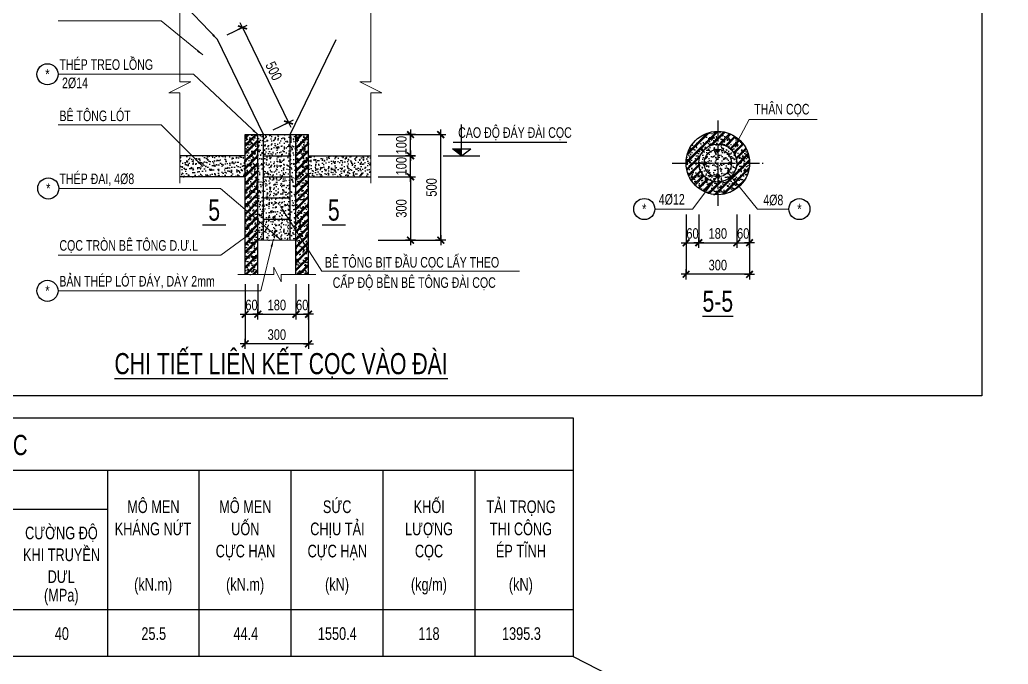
# Model space of a CAD drawing. Header units: millimetres. Extents: x -121190 to 167528, y -50070 to 22631.
# Drawn here: x 15790 to 39181, y -23956 to -8702 of the extents above; entities that cross this region are included whole.
import ezdxf
from ezdxf.enums import TextEntityAlignment as Align

# ---------------------------------------------------------------- set-up
doc = ezdxf.new("R2010")
doc.units = ezdxf.units.MM
doc.header["$MEASUREMENT"] = 0
doc.linetypes.add('CENTER2', pattern=[1.125, 0.75, -0.125, 0.125, -0.125])
doc.layers.get('DEFPOINTS').update_dxf_attribs({"color": 87})
for name, color, linetype in [('02.DIM', 8, 'Continuous'), ('03.BORDER', 3, 'Continuous'), ('05.STEEL', 4, 'Continuous'), ('06.CDC.TEXT', 2, 'Continuous'), ('06.TEXT', 2, 'Continuous'), ('10.HATCH', 9, 'Continuous'), ('14.STEELNUM', 254, 'Continuous'), ('CDC.01.AXIS', 160, 'CENTER2')]:
    doc.layers.add(name, color=color, linetype=linetype)
doc.layers.add('CDC_03.BORDER', color=3, linetype='Continuous', lineweight=25)
doc.layers.add('CDC_11.NOTE', color=8, linetype='Continuous', lineweight=18)
doc.styles.add('1', font='arial.ttf', dxfattribs={"width": 0.75})
doc.styles.add('ARIAL', font='arial.ttf', dxfattribs={"width": 0.6})
doc.styles.add('SMTEXT', font='3t-unicode.shx', dxfattribs={"width": 0.75})
doc.styles.get("Standard").update_dxf_attribs({"font": 'txt_____.ttf'})
doc.dimstyles.new('DIM 1-100', dxfattribs={"dimscale": 100, "dimtxt": 4, "dimasz": 1.5, "dimexe": 1, "dimexo": 0, "dimgap": 1, "dimtad": 1, "dimdec": 0, "dimdsep": 46, "dimtxsty": 'Standard', "dimblk": 'ARCHTICK', "dimcen": 0, "dimdle": 1, "dimclrd": 256, "dimclre": 256, "dimclrt": 7, "dimazin": 2, "dimtp": 0.1, "dimtm": 0.1, "dimtfac": 0.71, "dimtdec": 0, "dimtofl": 0, "dimtmove": 2, "dimatfit": 3, "dimfxl": 1, "dimtolj": 1, "dimlwd": -1, "dimlwe": -1, "dimarcsym": 0})
doc.dimstyles.new('X5', dxfattribs={"dimtxt": 250, "dimasz": 1, "dimexe": 0, "dimexo": 0, "dimgap": 90, "dimtad": 1, "dimdec": 0, "dimlfac": 0.2, "dimzin": 13, "dimdsep": 46, "dimtxsty": '1', "dimblk1": 'CHEO', "dimblk2": 'CHEO', "dimsah": 1, "dimcen": 0, "dimclrd": 256, "dimclre": 256, "dimclrt": 3, "dimadec": 0, "dimazin": 0, "dimtfac": 1, "dimtdec": 0, "dimtix": 1, "dimtmove": 2, "dimatfit": 3, "dimfxl": 1, "dimtolj": 1, "dimtzin": 13, "dimarcsym": 0})
pattern_1 = [(50, (-173017.74, -52394.74), (215.17805, -18.82564), [22.5, -247.5]), (355, (-173017.74, -52394.74), (-41.6254, 225.65764), [18, -198]), (100.4514, (-172999.81, -52396.3), (173.55281, 206.83186), [19.12206, -210.34263]), (46.1842, (-173017.74, -52334.74), (320.1723, -49.6557), [33.75, -371.25]), (96.6356, (-172991.06, -52338.88), (280.3988, 292.23536), [28.6831, -315.5139]), (351.1842, (-173017.74, -52334.74), (280.3986, 292.2356), [27, -297]), (21, (-172987.74, -52349.74), (179.07212, -120.78567), [22.5, -247.5]), (326, (-172987.74, -52349.74), (72.9946, 217.54501), [18, -198]), (71.4514, (-172972.82, -52359.8), (252.06679, 96.75915), [19.12206, -210.34263]), (37.5, (-173017.74, -52394.74), (3.647957, 99.868156), [0, -195.6, 0, -201, 0, -198.75]), (7.5, (-173017.74, -52394.74), (78.92086, 118.323514), [0, -114.6, 0, -191.1, 0, -75.75]), (327.5, (-173084.64, -52394.74), (160.14673, -6.76646), [0, -75, 0, -234, 0, -310.5]), (317.5, (-173114.64, -52394.74), (174.95585, 30.03149), [0, -97.5, 0, -155.4, 0, -220.5])]

# ---------------------------------------------------------------- blocks, each defined once
blk = doc.blocks.new('_ArchTick')
at = {"color": 0, "linetype": 'ByBlock', "const_width": 0.15}
blk.add_lwpolyline([(-0.5, -0.5), (0.5, 0.5)], dxfattribs=at)
blk = doc.blocks.new('CHEO')
at = {"layer": '02.DIM'}
for points in [[(-121, 0), (121, 0)], [(0, 121), (0, -121)]]:
    blk.add_lwpolyline(points, dxfattribs=at)
at = {"layer": '02.DIM', "const_width": 40}
blk.add_lwpolyline([(80, 80), (-80, -81)], dxfattribs=at)
blk = doc.blocks.new('*D80')
at = {"layer": '02.DIM', "lineweight": -2, "transparency": 16777216}
for p, q in [((31559, -13314), (31559, -13979)), ((31859, -13314), (31859, -13979)), ((31558, -13979), (31557, -13979)), ((31559, -13979), (31859, -13979)), ((31860, -13979), (31861, -13979))]:
    blk.add_line(p, q, dxfattribs=at)
at = {"layer": 'DEFPOINTS', "color": 0, "transparency": 16777216}
for p in [(31559, -13314), (31859, -13314), (31859, -13979)]:
    blk.add_point(p, dxfattribs=at)
at = {"layer": '02.DIM', "lineweight": -2, "transparency": 16777216}
blk.add_blockref('CHEO', (31559, -13979), dxfattribs=at)
at = {"layer": '02.DIM', "lineweight": -2, "transparency": 16777216, "rotation": 180}
blk.add_blockref('CHEO', (31859, -13979), dxfattribs=at)
at = {"layer": '02.DIM', "color": 3, "transparency": 16777216, "insert": (31709, -13762), "char_height": 250, "attachment_point": 5, "style": '1'}
blk.add_mtext('\\A1;60', dxfattribs=at)
blk = doc.blocks.new('*D81')
at = {"layer": '02.DIM', "lineweight": -2, "transparency": 16777216}
for p, q in [((31859, -13314), (31859, -13979)), ((32759, -13314), (32759, -13979)), ((31860, -13979), (32758, -13979))]:
    blk.add_line(p, q, dxfattribs=at)
at = {"layer": 'DEFPOINTS', "color": 0, "transparency": 16777216}
for p in [(31859, -13314), (32759, -13314), (32759, -13979)]:
    blk.add_point(p, dxfattribs=at)
at = {"layer": '02.DIM', "lineweight": -2, "transparency": 16777216, "rotation": 180}
blk.add_blockref('CHEO', (31859, -13979), dxfattribs=at)
at = {"layer": '02.DIM', "lineweight": -2, "transparency": 16777216}
blk.add_blockref('CHEO', (32759, -13979), dxfattribs=at)
at = {"layer": '02.DIM', "color": 3, "transparency": 16777216, "insert": (32309, -13762), "char_height": 250, "attachment_point": 5, "style": '1'}
blk.add_mtext('\\A1;180', dxfattribs=at)
blk = doc.blocks.new('*D82')
at = {"layer": '02.DIM', "lineweight": -2, "transparency": 16777216}
for p, q in [((32759, -13314), (32759, -13979)), ((33059, -13314), (33059, -13979)), ((32758, -13979), (32757, -13979)), ((32759, -13979), (33059, -13979)), ((33060, -13979), (33061, -13979))]:
    blk.add_line(p, q, dxfattribs=at)
at = {"layer": 'DEFPOINTS', "color": 0, "transparency": 16777216}
for p in [(32759, -13314), (33059, -13314), (33059, -13979)]:
    blk.add_point(p, dxfattribs=at)
at = {"layer": '02.DIM', "lineweight": -2, "transparency": 16777216}
blk.add_blockref('CHEO', (32759, -13979), dxfattribs=at)
at = {"layer": '02.DIM', "lineweight": -2, "transparency": 16777216, "rotation": 180}
blk.add_blockref('CHEO', (33059, -13979), dxfattribs=at)
at = {"layer": '02.DIM', "color": 3, "transparency": 16777216, "insert": (32909, -13762), "char_height": 250, "attachment_point": 5, "style": '1'}
blk.add_mtext('\\A1;60', dxfattribs=at)
blk = doc.blocks.new('*D83')
at = {"layer": '02.DIM', "lineweight": -2, "transparency": 16777216}
for p, q in [((31559, -13314), (31559, -14727)), ((33059, -13314), (33059, -14727)), ((33058, -14727), (31560, -14727))]:
    blk.add_line(p, q, dxfattribs=at)
at = {"layer": 'DEFPOINTS', "color": 0, "transparency": 16777216}
for p in [(31559, -13314), (33059, -13314), (31559, -14727)]:
    blk.add_point(p, dxfattribs=at)
at = {"layer": '02.DIM', "lineweight": -2, "transparency": 16777216, "rotation": 180}
blk.add_blockref('CHEO', (31559, -14727), dxfattribs=at)
at = {"layer": '02.DIM', "lineweight": -2, "transparency": 16777216}
blk.add_blockref('CHEO', (33059, -14727), dxfattribs=at)
at = {"layer": '02.DIM', "color": 3, "transparency": 16777216, "insert": (32309, -14510), "char_height": 250, "attachment_point": 5, "style": '1'}
blk.add_mtext('\\A1;300', dxfattribs=at)
blk = doc.blocks.new('*D84')
at = {"layer": '02.DIM', "lineweight": -2, "transparency": 16777216}
for p, q in [((24275, -12417), (25037, -12417)), ((25037, -12418), (25037, -13917)), ((24275, -13918), (25037, -13918))]:
    blk.add_line(p, q, dxfattribs=at)
at = {"layer": 'DEFPOINTS', "color": 0, "transparency": 16777216}
for p in [(24275, -12417), (24275, -13918), (25037, -13918)]:
    blk.add_point(p, dxfattribs=at)
at = {"layer": '02.DIM', "lineweight": -2, "transparency": 16777216}
for p, rotation in [((25037, -12417), 90), ((25037, -13918), 270)]:
    blk.add_blockref('CHEO', p, dxfattribs=dict(at, rotation=rotation))
at = {"layer": '02.DIM', "color": 3, "transparency": 16777216, "insert": (24820, -13168), "char_height": 250, "attachment_point": 5, "rotation": 90, "style": '1'}
blk.add_mtext('\\A1;300', dxfattribs=at)
blk = doc.blocks.new('*D52')
at = {"layer": '02.DIM', "lineweight": -2, "transparency": 16777216}
for p, q in [((20698, -9058), (21060, -8883)), ((21060, -8884), (22150, -11133)), ((21789, -11309), (22151, -11134))]:
    blk.add_line(p, q, dxfattribs=at)
at = {"layer": 'DEFPOINTS', "color": 0, "transparency": 16777216}
for p in [(20698, -9058), (22151, -11134), (21789, -11309)]:
    blk.add_point(p, dxfattribs=at)
at = {"layer": '02.DIM', "lineweight": -2, "transparency": 16777216}
for p, rotation in [((21060, -8883), 115.8587235820284), ((22151, -11134), 295.8587235820283)]:
    blk.add_blockref('CHEO', p, dxfattribs=dict(at, rotation=rotation))
at = {"layer": '02.DIM', "color": 3, "transparency": 16777216, "insert": (21801, -9913), "char_height": 250, "attachment_point": 5, "rotation": 295.8587, "style": '1'}
blk.add_mtext('\\A1;500', dxfattribs=at)
blk = doc.blocks.new('*D53')
at = {"layer": '02.DIM', "lineweight": -2, "transparency": 16777216}
for p, q in [((21124, -14962), (21124, -15673)), ((21424, -14962), (21424, -15673)), ((21123, -15673), (21122, -15673)), ((21124, -15673), (21424, -15673)), ((21425, -15673), (21426, -15673))]:
    blk.add_line(p, q, dxfattribs=at)
at = {"layer": 'DEFPOINTS', "color": 0, "transparency": 16777216}
for p in [(21124, -14962), (21424, -14962), (21424, -15673)]:
    blk.add_point(p, dxfattribs=at)
at = {"layer": '02.DIM', "lineweight": -2, "transparency": 16777216}
blk.add_blockref('CHEO', (21124, -15673), dxfattribs=at)
at = {"layer": '02.DIM', "lineweight": -2, "transparency": 16777216, "rotation": 180}
blk.add_blockref('CHEO', (21424, -15673), dxfattribs=at)
at = {"layer": '02.DIM', "color": 3, "transparency": 16777216, "insert": (21274, -15455), "char_height": 250, "attachment_point": 5, "style": '1'}
blk.add_mtext('\\A1;60', dxfattribs=at)
blk = doc.blocks.new('*D54')
at = {"layer": '02.DIM', "lineweight": -2, "transparency": 16777216}
for p, q in [((21424, -14962), (21424, -15673)), ((22324, -14962), (22324, -15673)), ((21425, -15673), (22323, -15673))]:
    blk.add_line(p, q, dxfattribs=at)
at = {"layer": 'DEFPOINTS', "color": 0, "transparency": 16777216}
for p in [(21424, -14962), (22324, -14962), (22324, -15673)]:
    blk.add_point(p, dxfattribs=at)
at = {"layer": '02.DIM', "lineweight": -2, "transparency": 16777216, "rotation": 180}
blk.add_blockref('CHEO', (21424, -15673), dxfattribs=at)
at = {"layer": '02.DIM', "lineweight": -2, "transparency": 16777216}
blk.add_blockref('CHEO', (22324, -15673), dxfattribs=at)
at = {"layer": '02.DIM', "color": 3, "transparency": 16777216, "insert": (21874, -15455), "char_height": 250, "attachment_point": 5, "style": '1'}
blk.add_mtext('\\A1;180', dxfattribs=at)
blk = doc.blocks.new('*D55')
at = {"layer": '02.DIM', "lineweight": -2, "transparency": 16777216}
for p, q in [((22324, -14962), (22324, -15673)), ((22624, -14962), (22624, -15673)), ((22323, -15673), (22322, -15673)), ((22324, -15673), (22624, -15673)), ((22625, -15673), (22626, -15673))]:
    blk.add_line(p, q, dxfattribs=at)
at = {"layer": 'DEFPOINTS', "color": 0, "transparency": 16777216}
for p in [(22324, -14962), (22624, -14962), (22624, -15673)]:
    blk.add_point(p, dxfattribs=at)
at = {"layer": '02.DIM', "lineweight": -2, "transparency": 16777216}
blk.add_blockref('CHEO', (22324, -15673), dxfattribs=at)
at = {"layer": '02.DIM', "lineweight": -2, "transparency": 16777216, "rotation": 180}
blk.add_blockref('CHEO', (22624, -15673), dxfattribs=at)
at = {"layer": '02.DIM', "color": 3, "transparency": 16777216, "insert": (22474, -15455), "char_height": 250, "attachment_point": 5, "style": '1'}
blk.add_mtext('\\A1;60', dxfattribs=at)
blk = doc.blocks.new('*D56')
at = {"layer": '02.DIM', "lineweight": -2, "transparency": 16777216}
for p, q in [((21124, -14962), (21124, -16373)), ((22624, -14962), (22624, -16373)), ((22623, -16373), (21125, -16373))]:
    blk.add_line(p, q, dxfattribs=at)
at = {"layer": 'DEFPOINTS', "color": 0, "transparency": 16777216}
for p in [(21124, -14962), (22624, -14962), (21124, -16373)]:
    blk.add_point(p, dxfattribs=at)
at = {"layer": '02.DIM', "lineweight": -2, "transparency": 16777216, "rotation": 180}
blk.add_blockref('CHEO', (21124, -16373), dxfattribs=at)
at = {"layer": '02.DIM', "lineweight": -2, "transparency": 16777216}
blk.add_blockref('CHEO', (22624, -16373), dxfattribs=at)
at = {"layer": '02.DIM', "color": 3, "transparency": 16777216, "insert": (21874, -16155), "char_height": 250, "attachment_point": 5, "style": '1'}
blk.add_mtext('\\A1;300', dxfattribs=at)
blk = doc.blocks.new('*D57')
at = {"layer": '02.DIM', "lineweight": -2, "transparency": 16777216}
for p, q in [((24275, -11421), (25037, -11421)), ((25037, -11420), (25037, -11419)), ((25037, -11920), (25037, -11421)), ((24275, -11920), (25037, -11920)), ((25037, -11921), (25037, -11922))]:
    blk.add_line(p, q, dxfattribs=at)
at = {"layer": 'DEFPOINTS', "color": 0, "transparency": 16777216}
for p in [(24275, -11421), (25037, -11421), (24275, -11920)]:
    blk.add_point(p, dxfattribs=at)
at = {"layer": '02.DIM', "lineweight": -2, "transparency": 16777216}
for p, rotation in [((25037, -11421), 270), ((25037, -11920), 90)]:
    blk.add_blockref('CHEO', p, dxfattribs=dict(at, rotation=rotation))
at = {"layer": '02.DIM', "color": 3, "transparency": 16777216, "insert": (24820, -11670), "char_height": 250, "attachment_point": 5, "rotation": 90, "style": '1'}
blk.add_mtext('\\A1;100', dxfattribs=at)
blk = doc.blocks.new('*D58')
at = {"layer": '02.DIM', "lineweight": -2, "transparency": 16777216}
for p, q in [((24275, -11920), (25037, -11920)), ((25037, -11919), (25037, -11918)), ((25037, -12417), (25037, -11920)), ((24275, -12417), (25037, -12417)), ((25037, -12418), (25037, -12419))]:
    blk.add_line(p, q, dxfattribs=at)
at = {"layer": 'DEFPOINTS', "color": 0, "transparency": 16777216}
for p in [(24275, -11920), (25037, -11920), (24275, -12417)]:
    blk.add_point(p, dxfattribs=at)
at = {"layer": '02.DIM', "lineweight": -2, "transparency": 16777216}
for p, rotation in [((25037, -11920), 270), ((25037, -12417), 90)]:
    blk.add_blockref('CHEO', p, dxfattribs=dict(at, rotation=rotation))
at = {"layer": '02.DIM', "color": 3, "transparency": 16777216, "insert": (24820, -12168), "char_height": 250, "attachment_point": 5, "rotation": 90, "style": '1'}
blk.add_mtext('\\A1;100', dxfattribs=at)
blk = doc.blocks.new('*D59')
at = {"layer": '02.DIM', "lineweight": -2, "transparency": 16777216}
for p, q in [((24275, -11421), (25753, -11421)), ((25753, -13917), (25753, -11422)), ((24275, -13918), (25753, -13918))]:
    blk.add_line(p, q, dxfattribs=at)
at = {"layer": 'DEFPOINTS', "color": 0, "transparency": 16777216}
for p in [(24275, -11421), (25753, -11421), (24275, -13918)]:
    blk.add_point(p, dxfattribs=at)
at = {"layer": '02.DIM', "lineweight": -2, "transparency": 16777216}
for p, rotation in [((25753, -11421), 90), ((25753, -13918), 270)]:
    blk.add_blockref('CHEO', p, dxfattribs=dict(at, rotation=rotation))
at = {"layer": '02.DIM', "color": 3, "transparency": 16777216, "insert": (25535, -12670), "char_height": 250, "attachment_point": 5, "rotation": 90, "style": '1'}
blk.add_mtext('\\A1;500', dxfattribs=at)

msp = doc.modelspace()

# ---------------------------------------------------------------- hatches: boundary and pattern name
at = {"layer": '10.HATCH'}
h = msp.add_hatch(dxfattribs=at)
h.set_pattern_fill('BT-01', color=256, scale=30, style=0, pattern_type=2)
h.set_pattern_definition([(50, (-173017.74, -52394.74), (215.17805, -18.82564), [22.5, -247.5]), (355, (-173017.74, -52394.74), (-41.6254, 225.65764), [18, -198]), (100.4514, (-172999.81, -52396.3), (173.55281, 206.83186), [19.12206, -210.34263]), (46.1842, (-173017.74, -52334.74), (320.1723, -49.6557), [33.75, -371.25]), (96.6356, (-172991.06, -52338.88), (280.3988, 292.23536), [28.6831, -315.5139]), (351.1842, (-173017.74, -52334.74), (280.3986, 292.2356), [27, -297]), (21, (-172987.74, -52349.74), (179.07212, -120.78567), [22.5, -247.5]), (326, (-172987.74, -52349.74), (72.9946, 217.54501), [18, -198]), (71.4514, (-172972.82, -52359.8), (252.06679, 96.75915), [19.12206, -210.34263]), (37.5, (-173017.74, -52394.74), (3.647957, 99.868156), [0, -195.6, 0, -201, 0, -198.75]), (7.5, (-173017.74, -52394.74), (78.92086, 118.323514), [0, -114.6, 0, -191.1, 0, -75.75]), (327.5, (-173084.64, -52394.74), (160.14673, -6.76646), [0, -75, 0, -234, 0, -310.5]), (317.5, (-173114.64, -52394.74), (174.95585, 30.03149), [0, -97.5, 0, -155.4, 0, -220.5]), (45, (-173017.74, -52394.74), (-90.156115, 90.156115), []), (45, (-173017.74, -52357.99), (-90.156115, 90.156115), [])])
h.paths.add_polyline_path([(22623.5, -11421), (22323.5, -11421), (22323.5, -14731.5), (22623.5, -14731.5)])
h.paths.add_polyline_path([(21423.5, -11421), (21123.5, -11421), (21123.5, -14731.5), (21423.5, -14731.5)])
h = msp.add_hatch(dxfattribs=at)
h.set_pattern_fill('AR-CONC', color=256, scale=30, style=0)
h.set_pattern_definition(pattern_1)
h.paths.add_polyline_path([(22189.2, -11421), (21557.9, -11421), (21557.9, -11919.7), (22189.2, -11919.7)])
h.paths.add_polyline_path([(22189.2, -11919.7), (21557.9, -11919.7), (21557.9, -12419.7), (22189.2, -12419.7)])
h.paths.add_polyline_path([(22189.2, -12419.7), (21557.9, -12419.7), (21557.9, -12919.7), (22189.2, -12919.7)])
h.paths.add_polyline_path([(22189.2, -12919.7), (21557.9, -12919.7), (21557.9, -13419.7), (22189.2, -13419.7)])
h.paths.add_polyline_path([(22189.2, -13419.7), (21557.9, -13419.7), (21557.9, -13920.2), (22189.2, -13920.2)])
h.paths.add_polyline_path([(21557.9, -11421), (21423.5, -11421), (21423.5, -13920.2), (21557.9, -13920.2)])
h.paths.add_polyline_path([(22323.5, -11421), (22189.2, -11421), (22189.2, -13920.2), (22323.5, -13920.2)])
h = msp.add_hatch(dxfattribs=at)
h.set_pattern_fill('BT-01', color=256, scale=30, style=0, pattern_type=2)
h.set_pattern_definition([(50, (-168043.56, -57719.34), (215.17805, -18.82564), [22.5, -247.5]), (355, (-168043.56, -57719.34), (-41.6254, 225.65764), [18, -198]), (100.4514, (-168025.63, -57720.9), (173.55281, 206.83186), [19.12206, -210.34263]), (46.1842, (-168043.56, -57659.34), (320.1723, -49.6557), [33.75, -371.25]), (96.6356, (-168016.88, -57663.48), (280.3988, 292.23536), [28.6831, -315.5139]), (351.1842, (-168043.56, -57659.34), (280.3986, 292.2356), [27, -297]), (21, (-168013.56, -57674.34), (179.07212, -120.78567), [22.5, -247.5]), (326, (-168013.56, -57674.34), (72.9946, 217.54501), [18, -198]), (71.4514, (-167998.64, -57684.4), (252.06679, 96.75915), [19.12206, -210.34263]), (37.5, (-168043.56, -57719.34), (3.647957, 99.868156), [0, -195.6, 0, -201, 0, -198.75]), (7.5, (-168043.56, -57719.34), (78.92086, 118.323514), [0, -114.6, 0, -191.1, 0, -75.75]), (327.5, (-168110.46, -57719.34), (160.14673, -6.76646), [0, -75, 0, -234, 0, -310.5]), (317.5, (-168140.46, -57719.34), (174.95585, 30.03149), [0, -97.5, 0, -155.4, 0, -220.5]), (45, (-168043.56, -57719.34), (-90.156115, 90.156115), []), (45, (-168043.56, -57682.59), (-90.156115, 90.156115), [])])
h.paths.add_polyline_path([(32308.6, -11343.1), (32308.6, -11643.1, -0.4142894), (32758.7, -12093.1), (33058.7, -12093.1, 0.4142329)])
h.paths.add_polyline_path([(32308.6, -11643.1), (32308.6, -11343.1, 0.4141951), (31558.7, -12093.1), (31558.7, -12093.1), (31858.7, -12093.1, -0.4141407)])
h.paths.add_polyline_path([(31858.7, -12093.1), (31558.7, -12093.1, 0.4140634), (32308.3, -12843.1), (32308.4, -12543.1, -0.4140069)])
h.paths.add_polyline_path([(33058.7, -12093.1), (32758.7, -12093.1, -0.4144173), (32308.4, -12543.1), (32308.3, -12843.1, 0.4143619)])
h = msp.add_hatch(dxfattribs=at)
h.set_pattern_fill('AR-CONC', color=256, scale=30, style=0)
h.set_pattern_definition([(50, (-168043.56, -57719.34), (215.17805, -18.82564), [22.5, -247.5]), (355, (-168043.56, -57719.34), (-41.6254, 225.65764), [18, -198]), (100.4514, (-168025.63, -57720.9), (173.55281, 206.83186), [19.12206, -210.34263]), (46.1842, (-168043.56, -57659.34), (320.1723, -49.6557), [33.75, -371.25]), (96.6356, (-168016.88, -57663.48), (280.3988, 292.23536), [28.6831, -315.5139]), (351.1842, (-168043.56, -57659.34), (280.3986, 292.2356), [27, -297]), (21, (-168013.56, -57674.34), (179.07212, -120.78567), [22.5, -247.5]), (326, (-168013.56, -57674.34), (72.9946, 217.54501), [18, -198]), (71.4514, (-167998.64, -57684.4), (252.06679, 96.75915), [19.12206, -210.34263]), (37.5, (-168043.56, -57719.34), (3.647957, 99.868156), [0, -195.6, 0, -201, 0, -198.75]), (7.5, (-168043.56, -57719.34), (78.92086, 118.323514), [0, -114.6, 0, -191.1, 0, -75.75]), (327.5, (-168110.46, -57719.34), (160.14673, -6.76646), [0, -75, 0, -234, 0, -310.5]), (317.5, (-168140.46, -57719.34), (174.95585, 30.03149), [0, -97.5, 0, -155.4, 0, -220.5])])
h.paths.add_polyline_path([(32308.5, -11768.1, -0.4142136), (32339.2, -11798.7, -0.4143444), (32308.5, -11829.3), (32308.5, -12093.1), (32572.4, -12093.1, -1.0018775), (32633.7, -12092.9, 0.4141869)])
h.paths.add_polyline_path([(32308.5, -11829.3, -0.4140828), (32277.9, -11798.7, -0.4139307), (32308.5, -11768.1, 0.4140588), (31983.7, -12093.1, 0.0000018), (31983.7, -12093.1), (31983.7, -12093.1, -0.9954423), (32044.9, -12093.1), (32308.5, -12093.1)], flags=17)
h.paths.add_polyline_path([(32308.5, -12093.1), (32044.9, -12093.1, -1.0018027), (31983.7, -12093.3, 0.4137999), (32308.4, -12418.1), (32308.4, -12418.1, -0.4101118), (32278.2, -12387.5, -0.4102422), (32308.4, -12356.8)])
h.paths.add_polyline_path([(32633.7, -12093.1), (32633.7, -12093.1, -0.9952936), (32572.4, -12093.1), (32308.5, -12093.1), (32308.4, -12356.8, -0.4181961), (32339.5, -12387.5, -0.4139307), (32308.9, -12418.1, 0.4140567)], flags=17)
h.paths.add_polyline_path([(32308.6, -11643.1), (32308.5, -11768.1, -0.4141869), (32633.7, -12092.9, -0.0002415), (32633.7, -12092.9, -0.0001111), (32633.7, -12093.1), (32758.7, -12093.1, 0.4142894)])
h.paths.add_polyline_path([(32308.5, -11768.1, -0.0002415), (32308.5, -11768.1), (32308.6, -11643.1, 0.4141392), (31858.7, -12093.1, 0.0000013), (31858.7, -12093.1), (31983.7, -12093.1, -0.4140608)])
h.paths.add_polyline_path([(31983.7, -12093.3, -0.0002415), (31983.7, -12093.2, -0.0001076), (31983.7, -12093.1), (31858.7, -12093.1, 0.4140069), (32308.4, -12543.1), (32308.4, -12418.1, -0.4137999)])
h.paths.add_polyline_path([(32758.7, -12093.1), (32633.7, -12093.1, -0.4140567), (32308.9, -12418.1, -0.0002415), (32308.8, -12418.1, -0.0003304), (32308.4, -12418.1), (32308.4, -12543.1, 0.4144173)])
h = msp.add_hatch(dxfattribs=at)
h.set_pattern_fill('AR-CONC', color=256, scale=30, style=0)
h.set_pattern_definition(pattern_1)
h.paths.add_polyline_path([(21123.5, -11919.6), (19579, -11919.2), (19579, -12416.7), (21123.5, -12417.1)])
h.paths.add_polyline_path([(24098.9, -12417.2), (24098.9, -11919.7), (22623.5, -11919.7), (22623.5, -12417.2)])
h = msp.add_hatch(color=256, dxfattribs=at)
h.paths.add_polyline_path([(32339.2, -11798.7, 0.4153804), (32308.4, -11768.1), (32308.4, -11829.3, 0.4155113)])
h.paths.add_polyline_path([(32308.4, -11768.1, 0.4130477), (32277.9, -11798.7, 0.412917), (32308.4, -11829.3)])
h = msp.add_hatch(color=256, dxfattribs=at)
h.paths.add_polyline_path([(32014.3, -12062.6, 0.4153804), (31983.7, -12093.3), (32044.9, -12093.4, 0.4155113)])
h.paths.add_polyline_path([(31983.7, -12093.3, 0.4130477), (32014.3, -12123.8, 0.412917), (32044.9, -12093.4)])
h = msp.add_hatch(color=256, dxfattribs=at)
h.paths.add_polyline_path([(32603.1, -12123.6, 0.4153804), (32633.7, -12092.8), (32572.4, -12092.8, 0.4155113)])
h.paths.add_polyline_path([(32633.7, -12092.8, 0.4130477), (32603.1, -12062.3, 0.412917), (32572.4, -12092.8)])
h = msp.add_hatch(color=256, dxfattribs=at)
h.paths.add_polyline_path([(32278.2, -12387.5, 0.4153804), (32309, -12418.1), (32309, -12356.8, 0.4155113)])
h.paths.add_polyline_path([(32309, -12418.1, 0.4130477), (32339.5, -12387.5, 0.412917), (32309, -12356.8)])

# ---------------------------------------------------------------- linework, layer by layer
at = {"layer": '02.DIM'}
for p, q in [((26244.5, -11919.8), (26244.5, -11178.9)), ((26048.2, -11595.4), (28733, -11595.4)), ((25811.3, -11919.8), (26677.8, -11919.8)), ((26028.5, -11754.3), (26460.5, -11754.3)), ((26244.5, -11919.8), (26028.5, -11754.3)), ((26244.5, -11919.8), (26460.5, -11754.3))]:
    msp.add_line(p, q, dxfattribs=at)
msp.add_solid([(26028.5, -11754.3), (26244.5, -11919.8), (26244.5, -11754.3), (26244.5, -11919.8)], dxfattribs=at)
at = {"layer": '03.BORDER'}
for p, q in [((464.2, -19359.8), (28885.4, -19359.8)), ((17864.2, -19359.8), (17864.2, -23775.1)), ((20039.2, -23775.1), (20039.2, -19359.8)), ((22214.2, -23775.1), (22214.2, -19359.8)), ((24389.2, -23775.1), (24389.2, -19359.8)), ((26564.2, -23775.1), (26564.2, -19359.8)), ((2639.2, -20281.9), (17864.2, -20281.9)), ((464.2, -22657.9), (28885.4, -22657.9))]:
    msp.add_line(p, q, dxfattribs=at)
msp.add_lwpolyline([(14870.5, 17743.2), (38554.8, 17743.2), (38554.8, -17601.9), (14870.5, -17601.9)], close=True, dxfattribs=at)
msp.add_lwpolyline([(464.2, -23775.1), (464.2, -18124.6), (28885.4, -18124.6), (28885.4, -23775.1), (464.2, -23775.1)], dxfattribs=at)
at = {"layer": '05.STEEL'}
for p, q in [((21557.9, -11919.7), (22189.2, -11919.7)), ((21557.9, -12419.7), (22189.2, -12419.7)), ((21557.9, -12919.7), (22189.2, -12919.7)), ((21557.9, -13419.7), (22189.2, -13419.7))]:
    msp.add_line(p, q, dxfattribs=at)
for points in [[(21557.9, -13920.2), (21557.9, -11421), (20466.9, -9170.1)], [(22189.2, -13920.2), (22189.2, -11421), (23280.1, -9170.1)]]:
    msp.add_lwpolyline(points, dxfattribs=at)
at = {"layer": '05.STEEL', "ltscale": 10}
msp.add_circle((32308.7, -12093.1), 325, dxfattribs=at)
at = {"layer": '05.STEEL'}
for centre in [(32308.5, -11798.7), (32014.3, -12093.2), (32603.1, -12092.9), (32308.8, -12387.5)]:
    msp.add_circle(centre, 30.6, dxfattribs=at)
at = {"layer": '14.STEELNUM', "linetype": 'ByBlock'}
for centre in [(16445.5, -9991.5), (16464.5, -12694.7), (30567.8, -13181.9), (34240, -13183.2), (16445.5, -15118)]:
    msp.add_circle(centre, 250, dxfattribs=at)
at = {"layer": 'CDC.01.AXIS', "ltscale": 500}
for p, q in [((32308.7, -11082.9), (32308.2, -13103.3)), ((31231, -12093.1), (33385.9, -12093.1))]:
    msp.add_line(p, q, dxfattribs=at)
at = {"layer": 'CDC_03.BORDER'}
for p, q in [((21123.5, -14731.5), (21123.5, -11421)), ((21423.5, -14731.5), (21423.5, -11421)), ((22323.5, -14731.5), (22323.5, -11421)), ((22623.5, -14731.5), (22623.5, -11421)), ((21123.3, -11919.6), (19579, -11919.2)), ((22623.5, -11919.7), (24098.9, -11919.7)), ((21123.3, -12417.1), (19579, -12416.7)), ((22623.5, -12417.2), (24098.9, -12417.2))]:
    msp.add_line(p, q, dxfattribs=at)
for points, const_width in [([(22623.5, -11421), (21123.5, -11421)], 26.2), ([(22323.5, -13920.2), (21423.5, -13920.2)], 21.9)]:
    msp.add_lwpolyline(points, dxfattribs=dict(at, const_width=const_width))
at = {"layer": 'CDC_03.BORDER', "ltscale": 10}
for radius in [750, 450]:
    msp.add_circle((32308.7, -12093.1), radius, dxfattribs=at)
at = {"layer": 'CDC_11.NOTE'}
for points in [[(19579, -7779.2), (19579, -10173.1), (19837.9, -10173.1), (19320, -10432), (19579, -10432), (19579, -12570)], [(24098.9, -7779.2), (24098.9, -10173.1), (23839.9, -10173.1), (24357.8, -10432), (24098.9, -10432), (24098.9, -12570)], [(20948.5, -14731.5), (21804.9, -14731.5), (21804.9, -14556.5), (21979.9, -14906.5), (21979.9, -14731.5), (22798.5, -14731.5)]]:
    msp.add_lwpolyline(points, dxfattribs=at)
at = {"layer": 'DEFPOINTS', "color": 6}
msp.add_lwpolyline([(28885.4, -23775.1), (74132.3, -47013.4), (93609.6, -6307.8)], dxfattribs=at)

# ---------------------------------------------------------------- texts
at = {"layer": '06.CDC.TEXT', "linetype": 'Continuous', "style": 'SMTEXT', "width": 0.75}
msp.add_text('CÁC THÔNG SỐ CỌC', height=480, dxfattribs=at).set_placement((13514.2, -18747.8), align=Align.MIDDLE)
at = {"layer": '06.CDC.TEXT', "style": 'SMTEXT', "width": 0.75}
for s, p in [('MÔ MEN', (18952.9, -20227.6)), ('MÔ MEN', (21127.9, -20227.6)), ('SỨC', (23300.9, -20227.6)), ('KHỐI', (25479.1, -20227.6)), ('TẢI TRỌNG', (27654.1, -20227.6)), ('KHÁNG NỨT', (18943.9, -20752.6)), ('UỐN', (21127.2, -20752.6)), ('CHỊU TẢI', (23307.6, -20752.6)), ('THI CÔNG', (27650.1, -20752.6)), ('CƯỜNG ĐỘ', (16776, -20849.8)), ('LƯỢNG', (25475.1, -20752.6)), ('ÉP TĨNH', (27650.2, -21277.6)), ('KHI TRUYỀN', (16778, -21365.8)), ('CỰC HẠN', (21131.4, -21277.6)), ('CỰC HẠN', (23306.4, -21277.6)), ('CỌC', (25475.2, -21277.6)), ('DƯL', (16770.6, -21881.8)), ('(kN.m)', (18948.1, -22065.4)), ('(kN.m)', (21123.1, -22065.4)), ('(kN)', (23298.1, -22065.4)), ('(kg/m)', (25473.1, -22065.4)), ('(kN)', (27648.1, -22065.4)), ('(MPa)', (16773.1, -22320.7))]:
    msp.add_text(s, height=300, dxfattribs=at).set_placement(p, align=Align.MIDDLE_CENTER)
for s, p in [('40', (16618.7, -23380.9)), ('25.5', (18667.8, -23380.9)), ('44.4', (20846.4, -23380.9)), ('1550.4', (22844.2, -23380.9)), ('118', (25222.4, -23380.9)), ('1395.3', (27201.6, -23380.9))]:
    msp.add_text(s, height=300, dxfattribs=at).set_placement(p)
at = {"layer": '06.TEXT', "style": 'SMTEXT', "width": 0.75}
for s, p in [('THÉP TREO LỒNG', (16729.6, -9887.8)), ('2%%C14', (16790.6, -10321.1)), ('THÂN CỌC', (33169.4, -10943.1)), ('BÊ TÔNG LÓT', (16729.6, -11101)), ('THÉP ĐAI, 4%%C8', (16729.6, -12591)), ('4%%C12', (30912.7, -13077.7)), ('4%%C8', (33384.3, -13092.6)), ('CỌC TRÒN BÊ TÔNG D.Ư.L', (16729.6, -14168.2)), ('BÊ TÔNG BỊT ĐẦU CỌC LẤY THEO', (23010.9, -14567.6)), ('BẢN THÉP LÓT ĐÁY, DÀY 2mm', (16727.3, -15015.7)), ('CẤP ĐỘ BỀN BÊ TÔNG ĐÀI CỌC', (23196.3, -15047.6))]:
    msp.add_text(s, height=250, dxfattribs=at).set_placement(p)
msp.add_text('CAO ĐỘ ĐÁY ĐÀI CỌC', height=250, dxfattribs=at).set_placement((27508.8, -11365.2), align=Align.MIDDLE)
at = {"layer": '06.TEXT', "linetype": 'ByBlock', "style": 'SMTEXT', "width": 0.75}
for s, p in [('%%U 5 ', (20390.9, -13209.6)), ('%%U 5 ', (23221.7, -13209.6)), ('%%U5-5', (32308.7, -15367.3)), ('%%UCHI TIẾT LIÊN KẾT CỌC VÀO ĐÀI', (21973.5, -16820.9))]:
    msp.add_text(s, height=500, dxfattribs=at).set_placement(p, align=Align.MIDDLE)
at = {"layer": '14.STEELNUM', "linetype": 'ByBlock', "style": 'ARIAL', "width": 0.75}
for p in [(16445.5, -9991.5), (16464.5, -12694.7), (30567.8, -13181.9), (34240, -13183.2), (16445.5, -15118)]:
    msp.add_text('*', height=250, dxfattribs=at).set_placement(p, align=Align.MIDDLE)

# ---------------------------------------------------------------- dimensions: what is measured, and where the dimension line sits
at = {"layer": '02.DIM'}
dim = msp.add_aligned_dim(p1=(20697.6, -9058.2), p2=(21788.6, -11309.1), distance=402.6, dimstyle='X5', dxfattribs=at)
dim.commit()
dim.dimension.update_dxf_attribs({"geometry": '*D52', "text_midpoint": (21801.2, -9913.2)})
for base, p1, p2, picture, middle in [((25037.4, -11421), (24274.5, -11919.7), (24274.5, -11421), '*D57', (24819.8, -11670.3)), ((25752.9915, -11420.9666), (24274.513, -13918.4704), (24274.513, -11420.9666), '*D59', (25535.3482, -12669.7185)), ((25037.4487272, -11919.7068781), (24274.5129551, -12417.2068781), (24274.5129551, -11919.7068781), '*D58', (24819.8054802, -12168.4568781)), ((25037.4, -13918.5), (24274.5, -12417.2), (24274.5, -13918.5), '*D84', (24819.7, -13167.8))]:
    dim = msp.add_linear_dim(base=base, p1=p1, p2=p2, angle=90, dimstyle='X5', dxfattribs=at)
    dim.commit()
    dim.dimension.update_dxf_attribs({"geometry": picture, "text_midpoint": middle})
for base, p1, p2, picture, middle in [((31858.7, -13979.4), (31558.7, -13313.9), (31858.7, -13313.9), '*D80', (31708.7, -13761.8)), ((31558.7, -14727.4), (33058.7, -13313.9), (31558.7, -13313.9), '*D83', (32308.7, -14509.6)), ((32758.7, -13979.4), (31858.7, -13313.9), (32758.7, -13313.9), '*D81', (32308.7, -13761.8)), ((33058.7, -13979.4), (32758.7, -13313.9), (33058.7, -13313.9), '*D82', (32908.7, -13761.8)), ((21423.5, -15673), (21123.5, -14961.6), (21423.5, -14961.6), '*D53', (21273.5, -15455.3)), ((21123.5, -16373), (22623.5, -14961.6), (21123.5, -14961.6), '*D56', (21873.5, -16155.3)), ((22323.5, -15673), (21423.5, -14961.6), (22323.5, -14961.6), '*D54', (21873.5, -15455.3)), ((22623.5, -15673), (22323.5, -14961.6), (22623.5, -14961.6), '*D55', (22473.5, -15455.3))]:
    dim = msp.add_linear_dim(base=base, p1=p1, p2=p2, dimstyle='X5', dxfattribs=at)
    dim.commit()
    dim.dimension.update_dxf_attribs({"geometry": picture, "text_midpoint": middle})

# ---------------------------------------------------------------- leaders
at = {"layer": 'CDC_11.NOTE'}
for points in [[(20466.9, -9170.1), (19138.1, -7772.7), (16695.8, -7772.7)], [(20119.5, -9535.7), (19137.9, -8726.6), (16695.8, -8726.3)], [(21423.5, -11421), (19900.5, -9991.9), (16695.8, -9991.5)], [(20119.1, -12173.9), (19137.5, -11186.4), (16695.8, -11186.1)], [(32722.7, -11686), (33049.3, -11061.9), (34659.8, -11061.9)], [(32308.8, -12387.5), (31712.3, -13181.9), (30817.8, -13181.9)], [(32544.3, -12317), (33249.3, -13183.2), (33990, -13183.2)], [(21973.5, -13915.7), (20542.4, -12695.4), (16714.7, -12694.7)], [(21968.5, -13127), (22938.7, -14653.1), (27615.4, -14653.1)], [(21314.7, -13712.7), (20547, -14271.9), (16695.8, -14271.9)], [(21787.7, -13920.2), (21491.4, -15118), (16695.8, -15118)]]:
    msp.add_leader(points, dimstyle='DIM 1-100', dxfattribs=at)

doc.saveas('drawing.dxf')
